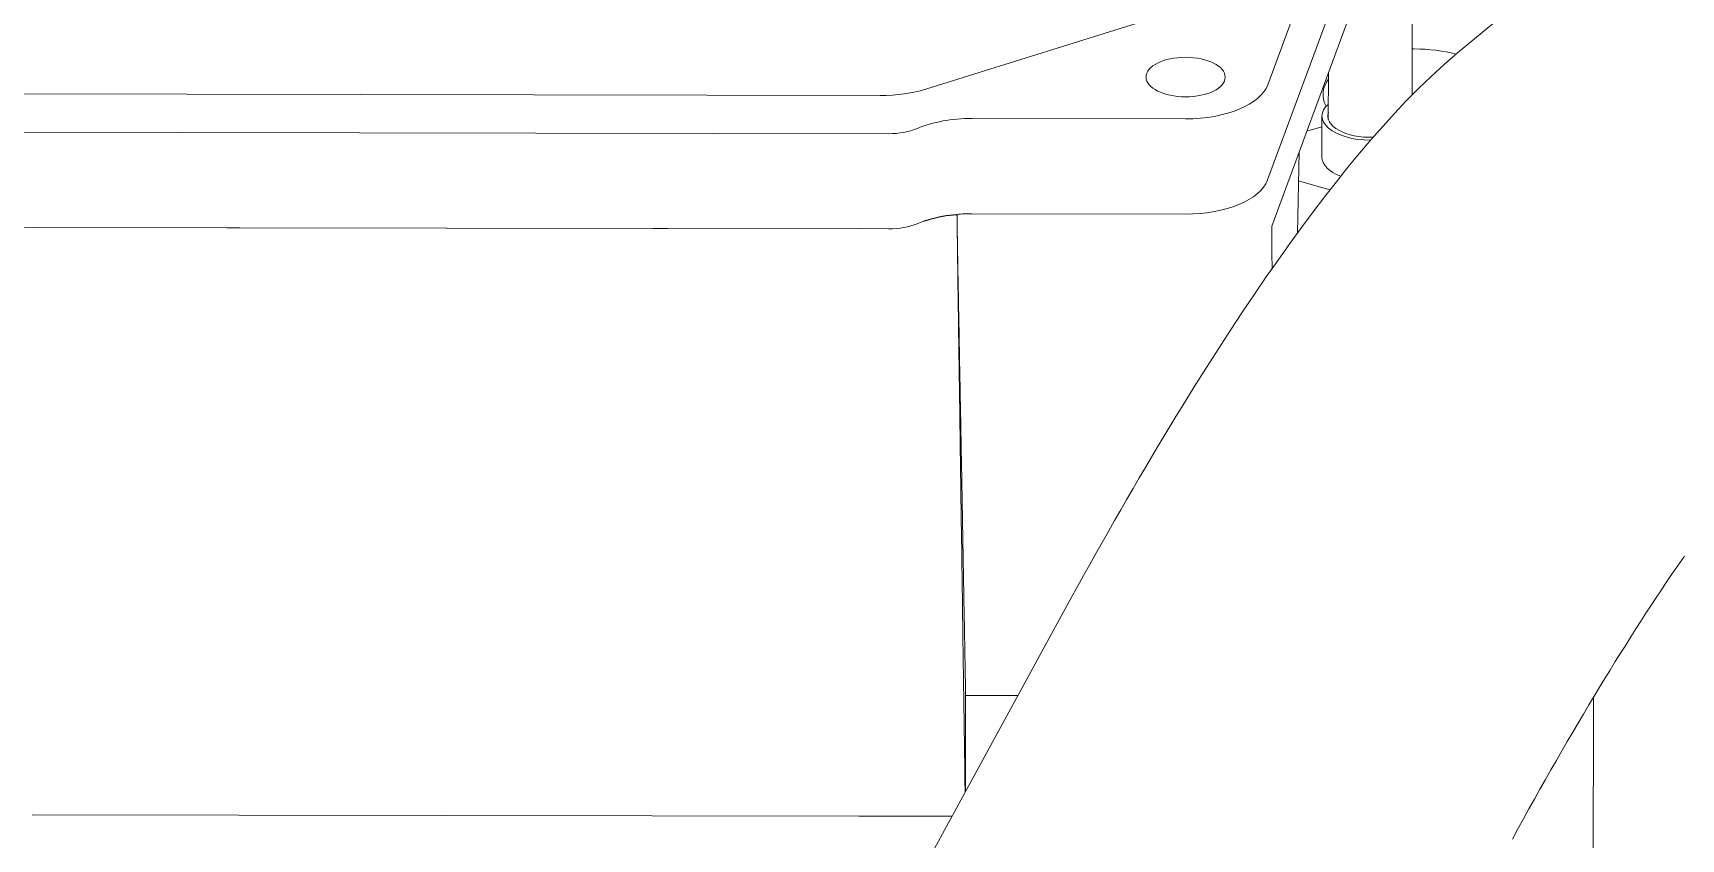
# Model space of a CAD drawing. Extents: x 766778 to 845620, y 133762 to 209800.
# Drawn here: x 786474.5 to 786661.9, y 190967.1 to 191058.7 of the extents above; entities that cross this region are included whole.
import ezdxf

# ---------------------------------------------------------------- set-up
doc = ezdxf.new("R2010")
doc.units = 0
doc.header["$MEASUREMENT"] = 0
doc.layers.get('0').update_dxf_attribs({"color": 1, "linetype": 'CONTINUOUS'})
doc.layers.add('LA-4748_SHOWN', color=2, linetype='CONTINUOUS', lineweight=53)

# ---------------------------------------------------------------- blocks, each defined once
blk = doc.blocks.new('ENGINE')
at = {"layer": 'LA-4748_SHOWN', "color": 252, "lineweight": 5}
for p, q in [((945582.46, 205742.42), (945582.95, 205836.28)), ((945688.38, 205830.24), (945587.65, 205747.19)), ((945566.05, 205743.64), (945575.44, 205768.78)), ((945565.99, 205732.82), (945575.38, 205757.96)), ((945559.4, 205753.21), (945527.28, 205743.32)), ((945566.45, 205727.56), (945575.53, 205751.88)), ((945587.65, 205747.19), (945586.1, 205745.87)), ((945572.95, 205744.97), (945572.92, 205739.68)), ((945584.62, 205744.53), (945583.19, 205743.16)), ((945586.1, 205745.87), (945584.62, 205744.53)), ((945521.96, 205742.58), (945423.43, 205743.1)), ((945583.19, 205743.16), (945581.8, 205741.77)), ((945581.8, 205741.77), (945580.44, 205740.34)), ((945532.38, 205739.93), (945556.68, 205739.8)), ((945572.19, 205738.85), (945570.48, 205738.37)), ((945572.2, 205740.07), (945572.17, 205735.4)), ((945579.11, 205738.87), (945577.77, 205737.37)), ((945580.44, 205740.34), (945579.11, 205738.87)), ((945422.61, 205738.76), (945522.93, 205738.23)), ((945577.77, 205737.37), (945576.45, 205735.82)), ((945569.36, 205726.77), (945569.6, 205735.99)), ((945576.45, 205735.82), (945575.13, 205734.23)), ((945575.13, 205734.23), (945573.81, 205732.59)), ((945569.51, 205732.72), (945573.08, 205731.67)), ((945573.81, 205732.59), (945572.49, 205730.91)), ((945572.49, 205730.91), (945571.16, 205729.18)), ((945422.55, 205727.93), (945522.87, 205727.4)), ((945425.62, 205727.91), (945519.62, 205727.42)), ((945526.86, 205728.27), (945526.91, 205728.28)), ((945526.93, 205728.29), (945526.91, 205728.28)), ((945526.96, 205728.29), (945526.93, 205728.29)), ((945526.98, 205728.3), (945526.96, 205728.29)), ((945527.01, 205728.31), (945526.98, 205728.3)), ((945527.03, 205728.31), (945527.01, 205728.31)), ((945527.06, 205728.32), (945527.03, 205728.31)), ((945527.08, 205728.33), (945527.06, 205728.32)), ((945527.11, 205728.33), (945527.08, 205728.33)), ((945527.13, 205728.34), (945527.11, 205728.33)), ((945527.16, 205728.35), (945527.13, 205728.34)), ((945527.16, 205728.35), (945527.21, 205728.36)), ((945527.23, 205728.37), (945527.21, 205728.36)), ((945527.26, 205728.37), (945527.23, 205728.37)), ((945527.28, 205728.38), (945527.26, 205728.37)), ((945527.31, 205728.39), (945527.28, 205728.38)), ((945527.33, 205728.39), (945527.31, 205728.39)), ((945527.36, 205728.4), (945527.33, 205728.39)), ((945527.38, 205728.41), (945527.36, 205728.4)), ((945527.38, 205728.41), (945527.43, 205728.42)), ((945527.46, 205728.43), (945527.43, 205728.42)), ((945530.66, 205728.59), (945530.66, 205729.04)), ((945530.66, 205729.04), (945530.66, 205728.99)), ((945530.66, 205728.5), (945530.66, 205728.99)), ((945530.67, 205728.13), (945530.66, 205728.59)), ((945530.67, 205728.01), (945530.66, 205728.5)), ((945530.68, 205727.68), (945530.67, 205728.13)), ((945530.67, 205727.52), (945530.67, 205728.01)), ((945530.68, 205727.23), (945530.68, 205727.68)), ((945532.33, 205729.1), (945556.63, 205728.97)), ((945571.16, 205729.18), (945569.83, 205727.41)), ((945530.68, 205727.04), (945530.67, 205727.52)), ((945530.69, 205726.78), (945530.68, 205727.23)), ((945530.68, 205726.55), (945530.68, 205727.04)), ((945530.69, 205726.05), (945530.68, 205726.55)), ((945530.69, 205726.33), (945530.69, 205726.78)), ((945530.7, 205725.87), (945530.69, 205726.33)), ((945530.69, 205725.56), (945530.69, 205726.05)), ((945530.71, 205725.42), (945530.7, 205725.87)), ((945569.83, 205727.41), (945568.5, 205725.58)), ((945530.7, 205725.07), (945530.69, 205725.56)), ((945530.7, 205724.58), (945530.7, 205725.07)), ((945530.71, 205724.09), (945530.7, 205724.58)), ((945530.71, 205724.97), (945530.71, 205725.42)), ((945530.72, 205724.52), (945530.71, 205724.97)), ((945530.71, 205723.6), (945530.71, 205724.09)), ((945530.73, 205724.07), (945530.72, 205724.52)), ((945530.73, 205723.62), (945530.73, 205724.07)), ((945568.5, 205725.58), (945567.16, 205723.71)), ((945530.72, 205723.11), (945530.71, 205723.6)), ((945530.72, 205722.62), (945530.72, 205723.11)), ((945530.73, 205722.13), (945530.72, 205722.62)), ((945530.74, 205723.17), (945530.73, 205723.62)), ((945530.73, 205721.64), (945530.73, 205722.13)), ((945530.75, 205722.72), (945530.74, 205723.17)), ((945530.75, 205722.27), (945530.75, 205722.72)), ((945530.76, 205721.82), (945530.75, 205722.27)), ((945567.16, 205723.71), (945565.81, 205721.79)), ((945530.74, 205721.14), (945530.73, 205721.64)), ((945530.74, 205720.65), (945530.74, 205721.14)), ((945530.75, 205720.16), (945530.74, 205720.65)), ((945530.75, 205719.67), (945530.75, 205720.16)), ((945530.77, 205721.37), (945530.76, 205721.82)), ((945530.77, 205720.92), (945530.77, 205721.37)), ((945530.78, 205720.47), (945530.77, 205720.92)), ((945530.79, 205720.03), (945530.78, 205720.47)), ((945565.81, 205721.79), (945564.45, 205719.83)), ((945530.76, 205719.17), (945530.75, 205719.67)), ((945530.76, 205718.68), (945530.76, 205719.17)), ((945530.77, 205718.19), (945530.76, 205718.68)), ((945530.78, 205717.69), (945530.77, 205718.19)), ((945530.79, 205719.58), (945530.79, 205720.03)), ((945530.8, 205719.13), (945530.79, 205719.58)), ((945530.81, 205718.68), (945530.8, 205719.13)), ((945530.81, 205718.23), (945530.81, 205718.68)), ((945530.82, 205717.78), (945530.81, 205718.23)), ((945564.45, 205719.83), (945563.09, 205717.82)), ((945530.78, 205717.2), (945530.78, 205717.69)), ((945530.79, 205716.71), (945530.78, 205717.2)), ((945530.79, 205716.21), (945530.79, 205716.71)), ((945530.83, 205717.34), (945530.82, 205717.78)), ((945530.83, 205716.89), (945530.83, 205717.34)), ((945530.84, 205716.44), (945530.83, 205716.89)), ((945530.85, 205715.99), (945530.84, 205716.44)), ((945563.09, 205717.82), (945561.72, 205715.76)), ((945530.8, 205715.72), (945530.79, 205716.21)), ((945530.8, 205715.22), (945530.8, 205715.72)), ((945530.81, 205714.73), (945530.8, 205715.22)), ((945530.81, 205714.24), (945530.81, 205714.73)), ((945530.85, 205715.55), (945530.85, 205715.99)), ((945530.86, 205715.1), (945530.85, 205715.55)), ((945530.87, 205714.65), (945530.86, 205715.1)), ((945530.87, 205714.21), (945530.87, 205714.65)), ((945561.72, 205715.76), (945560.35, 205713.66)), ((945530.82, 205713.74), (945530.81, 205714.24)), ((945530.82, 205713.25), (945530.82, 205713.74)), ((945530.83, 205712.75), (945530.82, 205713.25)), ((945530.83, 205712.25), (945530.83, 205712.75)), ((945530.88, 205713.76), (945530.87, 205714.21)), ((945530.89, 205713.31), (945530.88, 205713.76)), ((945530.89, 205712.87), (945530.89, 205713.31)), ((945530.9, 205712.42), (945530.89, 205712.87)), ((945560.35, 205713.66), (945558.96, 205711.52)), ((945530.84, 205711.76), (945530.83, 205712.25)), ((945530.84, 205711.26), (945530.84, 205711.76)), ((945530.85, 205710.77), (945530.84, 205711.26)), ((945530.85, 205710.27), (945530.85, 205710.77)), ((945530.9, 205711.98), (945530.9, 205712.42)), ((945530.91, 205711.53), (945530.9, 205711.98)), ((945530.92, 205711.08), (945530.91, 205711.53)), ((945530.92, 205710.64), (945530.92, 205711.08)), ((945558.96, 205711.52), (945557.58, 205709.33)), ((945530.86, 205709.77), (945530.85, 205710.27)), ((945530.87, 205709.28), (945530.86, 205709.77)), ((945530.87, 205708.78), (945530.87, 205709.28)), ((945530.93, 205710.19), (945530.92, 205710.64)), ((945530.94, 205709.75), (945530.93, 205710.19)), ((945530.94, 205709.31), (945530.94, 205709.75)), ((945530.95, 205708.86), (945530.94, 205709.31)), ((945530.96, 205708.42), (945530.95, 205708.86)), ((945557.58, 205709.33), (945556.18, 205707.1)), ((945530.88, 205708.28), (945530.87, 205708.78)), ((945530.88, 205707.79), (945530.88, 205708.28)), ((945530.89, 205707.29), (945530.88, 205707.79)), ((945530.89, 205706.79), (945530.89, 205707.29)), ((945530.96, 205707.97), (945530.96, 205708.42)), ((945530.97, 205707.53), (945530.96, 205707.97)), ((945530.98, 205707.09), (945530.97, 205707.53)), ((945530.98, 205706.64), (945530.98, 205707.09)), ((945556.18, 205707.1), (945555.48, 205705.97)), ((945530.9, 205706.29), (945530.89, 205706.79)), ((945530.9, 205705.8), (945530.9, 205706.29)), ((945530.91, 205705.3), (945530.9, 205705.8)), ((945530.91, 205704.8), (945530.91, 205705.3)), ((945530.99, 205706.2), (945530.98, 205706.64)), ((945531, 205705.76), (945530.99, 205706.2)), ((945531, 205705.31), (945531, 205705.76)), ((945531.01, 205704.87), (945531, 205705.31)), ((945555.48, 205705.97), (945554.78, 205704.83)), ((945530.92, 205704.3), (945530.91, 205704.8)), ((945530.92, 205703.8), (945530.92, 205704.3)), ((945530.93, 205703.3), (945530.92, 205703.8)), ((945530.93, 205702.8), (945530.93, 205703.3)), ((945531.02, 205704.43), (945531.01, 205704.87)), ((945531.02, 205703.98), (945531.02, 205704.43)), ((945531.03, 205703.54), (945531.02, 205703.98)), ((945531.03, 205703.1), (945531.03, 205703.54)), ((945554.08, 205703.68), (945553.38, 205702.52)), ((945554.78, 205704.83), (945554.08, 205703.68)), ((945530.94, 205702.3), (945530.93, 205702.8)), ((945530.94, 205701.81), (945530.94, 205702.3)), ((945530.95, 205701.31), (945530.94, 205701.81)), ((945530.96, 205700.81), (945530.95, 205701.31)), ((945531.04, 205702.66), (945531.03, 205703.1)), ((945531.05, 205702.22), (945531.04, 205702.66)), ((945531.05, 205701.77), (945531.05, 205702.22)), ((945531.06, 205701.33), (945531.05, 205701.77)), ((945531.07, 205700.89), (945531.06, 205701.33)), ((945552.68, 205701.35), (945551.98, 205700.17)), ((945553.38, 205702.52), (945552.68, 205701.35)), ((945530.96, 205700.31), (945530.96, 205700.81)), ((945530.97, 205699.81), (945530.96, 205700.31)), ((945530.97, 205699.3), (945530.97, 205699.81)), ((945531.07, 205700.45), (945531.07, 205700.89)), ((945531.08, 205700.01), (945531.07, 205700.45)), ((945531.09, 205699.57), (945531.08, 205700.01)), ((945531.09, 205699.13), (945531.09, 205699.57)), ((945551.98, 205700.17), (945551.27, 205698.99)), ((945530.98, 205698.8), (945530.97, 205699.3)), ((945530.98, 205698.3), (945530.98, 205698.8)), ((945530.99, 205697.8), (945530.98, 205698.3)), ((945530.99, 205697.3), (945530.99, 205697.8)), ((945531.1, 205698.69), (945531.09, 205699.13)), ((945531.11, 205698.25), (945531.1, 205698.69)), ((945531.11, 205697.81), (945531.11, 205698.25)), ((945531.12, 205697.37), (945531.11, 205697.81)), ((945550.57, 205697.79), (945549.86, 205696.59)), ((945551.27, 205698.99), (945550.57, 205697.79)), ((945531, 205696.8), (945530.99, 205697.3)), ((945531, 205696.3), (945531, 205696.8)), ((945531.01, 205695.8), (945531, 205696.3)), ((945531.01, 205695.29), (945531.01, 205695.8)), ((945531.12, 205696.93), (945531.12, 205697.37)), ((945531.13, 205696.49), (945531.12, 205696.93)), ((945531.14, 205696.05), (945531.13, 205696.49)), ((945531.14, 205695.61), (945531.14, 205696.05)), ((945549.86, 205696.59), (945549.16, 205695.37)), ((945531.02, 205694.79), (945531.01, 205695.29)), ((945531.02, 205694.29), (945531.02, 205694.79)), ((945531.03, 205693.79), (945531.02, 205694.29)), ((945531.15, 205695.17), (945531.14, 205695.61)), ((945531.16, 205694.73), (945531.15, 205695.17)), ((945531.16, 205694.3), (945531.16, 205694.73)), ((945531.17, 205693.86), (945531.16, 205694.3)), ((945531.18, 205693.42), (945531.17, 205693.86)), ((945548.45, 205694.15), (945547.75, 205692.92)), ((945549.16, 205695.37), (945548.45, 205694.15)), ((945531.04, 205693.29), (945531.03, 205693.79)), ((945531.04, 205692.78), (945531.04, 205693.29)), ((945531.05, 205692.28), (945531.04, 205692.78)), ((945531.05, 205691.78), (945531.05, 205692.28)), ((945531.18, 205692.98), (945531.18, 205693.42)), ((945531.19, 205692.54), (945531.18, 205692.98)), ((945531.2, 205692.11), (945531.19, 205692.54)), ((945531.2, 205691.67), (945531.2, 205692.11)), ((945547.75, 205692.92), (945547.04, 205691.68)), ((945531.06, 205691.27), (945531.05, 205691.78)), ((945531.06, 205690.77), (945531.06, 205691.27)), ((945531.07, 205690.27), (945531.06, 205690.77)), ((945531.07, 205689.76), (945531.07, 205690.27)), ((945531.21, 205691.23), (945531.2, 205691.67)), ((945531.21, 205690.8), (945531.21, 205691.23)), ((945531.22, 205690.36), (945531.21, 205690.8)), ((945531.23, 205689.92), (945531.22, 205690.36)), ((945546.33, 205690.44), (945545.63, 205689.18)), ((945547.04, 205691.68), (945546.33, 205690.44)), ((945531.08, 205689.26), (945531.07, 205689.76)), ((945531.08, 205688.75), (945531.08, 205689.26)), ((945531.09, 205688.25), (945531.08, 205688.75)), ((945531.09, 205687.74), (945531.09, 205688.25)), ((945531.23, 205689.49), (945531.23, 205689.92)), ((945531.24, 205689.05), (945531.23, 205689.49)), ((945531.25, 205688.61), (945531.24, 205689.05)), ((945531.25, 205688.18), (945531.25, 205688.61)), ((945545.63, 205689.18), (945544.92, 205687.92)), ((945612.17, 205688.37), (945611.63, 205687.58)), ((945612.71, 205689.14), (945612.17, 205688.37)), ((945613.24, 205689.89), (945612.71, 205689.14)), ((945531.1, 205687.24), (945531.09, 205687.74)), ((945531.1, 205686.73), (945531.1, 205687.24)), ((945531.11, 205686.23), (945531.1, 205686.73)), ((945531.26, 205687.74), (945531.25, 205688.18)), ((945531.27, 205687.31), (945531.26, 205687.74)), ((945531.27, 205686.87), (945531.27, 205687.31)), ((945531.28, 205686.44), (945531.27, 205686.87)), ((945531.28, 205686), (945531.28, 205686.44)), ((945544.22, 205686.66), (945543.51, 205685.38)), ((945544.92, 205687.92), (945544.22, 205686.66)), ((945611.09, 205686.78), (945610.54, 205685.96)), ((945611.63, 205687.58), (945611.09, 205686.78)), ((945543.51, 205685.38), (945475.81, 205562.52)), ((945531.12, 205685.72), (945531.11, 205686.23)), ((945531.12, 205685.22), (945531.12, 205685.72)), ((945531.13, 205684.71), (945531.12, 205685.22)), ((945531.13, 205684.21), (945531.13, 205684.71)), ((945531.29, 205685.57), (945531.28, 205686)), ((945531.3, 205685.13), (945531.29, 205685.57)), ((945531.3, 205684.7), (945531.3, 205685.13)), ((945531.31, 205684.26), (945531.3, 205684.7)), ((945609.98, 205685.12), (945609.41, 205684.27)), ((945610.54, 205685.96), (945609.98, 205685.12)), ((945531.14, 205683.7), (945531.13, 205684.21)), ((945531.14, 205683.19), (945531.14, 205683.7)), ((945531.15, 205682.69), (945531.14, 205683.19)), ((945531.15, 205682.18), (945531.15, 205682.69)), ((945531.32, 205683.83), (945531.31, 205684.26)), ((945531.32, 205683.4), (945531.32, 205683.83)), ((945531.33, 205682.96), (945531.32, 205683.4)), ((945531.34, 205682.53), (945531.33, 205682.96)), ((945608.85, 205683.41), (945608.27, 205682.53)), ((945609.41, 205684.27), (945608.85, 205683.41)), ((945531.16, 205681.67), (945531.15, 205682.18)), ((945531.16, 205681.17), (945531.16, 205681.67)), ((945531.17, 205680.66), (945531.16, 205681.17)), ((945531.34, 205682.09), (945531.34, 205682.53)), ((945531.35, 205681.66), (945531.34, 205682.09)), ((945531.35, 205681.23), (945531.35, 205681.66)), ((945531.36, 205680.8), (945531.35, 205681.23)), ((945531.37, 205680.36), (945531.36, 205680.8)), ((945607.11, 205680.73), (945606.53, 205679.81)), ((945607.7, 205681.64), (945607.11, 205680.73)), ((945608.27, 205682.53), (945607.7, 205681.64)), ((945531.17, 205680.15), (945531.17, 205680.66)), ((945531.18, 205679.65), (945531.17, 205680.15)), ((945531.19, 205679.14), (945531.18, 205679.65)), ((945531.19, 205678.63), (945531.19, 205679.14)), ((945531.37, 205679.93), (945531.37, 205680.36)), ((945531.38, 205679.5), (945531.37, 205679.93)), ((945531.39, 205679.07), (945531.38, 205679.5)), ((945531.39, 205678.64), (945531.39, 205679.07)), ((945605.94, 205678.88), (945605.34, 205677.93)), ((945606.53, 205679.81), (945605.94, 205678.88)), ((945531.2, 205678.12), (945531.19, 205678.63)), ((945531.2, 205677.61), (945531.2, 205678.12)), ((945531.21, 205677.11), (945531.2, 205677.61)), ((945531.21, 205676.6), (945531.21, 205677.11)), ((945531.4, 205678.2), (945531.39, 205678.64)), ((945531.4, 205677.77), (945531.4, 205678.2)), ((945531.41, 205677.34), (945531.4, 205677.77)), ((945531.42, 205676.91), (945531.41, 205677.34)), ((945604.74, 205676.97), (945604.14, 205676)), ((945605.34, 205677.93), (945604.74, 205676.97)), ((945531.22, 205676.09), (945531.21, 205676.6)), ((945531.22, 205675.58), (945531.22, 205676.09)), ((945531.23, 205675.07), (945531.22, 205675.58)), ((945531.23, 205674.56), (945531.23, 205675.07)), ((945531.42, 205676.48), (945531.42, 205676.91)), ((945531.43, 205676.05), (945531.42, 205676.48)), ((945531.44, 205675.62), (945531.43, 205676.05)), ((945531.44, 205675.19), (945531.44, 205675.62)), ((945531.45, 205674.76), (945531.44, 205675.19)), ((945604.14, 205676), (945603.54, 205675.01)), ((945531.24, 205674.05), (945531.23, 205674.56)), ((945531.25, 205673.54), (945531.24, 205674.05)), ((945531.25, 205673.03), (945531.25, 205673.54)), ((945531.4, 205663.39), (945531.45, 205674.33)), ((945531.45, 205674.33), (945531.45, 205674.76)), ((945537.41, 205674.31), (945532.04, 205674.33)), ((945602.19, 205550.61), (945602.84, 205673.86)), ((945602.93, 205674.01), (945602.32, 205673.01)), ((945603.54, 205675.01), (945602.93, 205674.01)), ((945531.26, 205672.52), (945531.25, 205673.03)), ((945531.26, 205672.01), (945531.26, 205672.52)), ((945531.27, 205671.5), (945531.26, 205672.01)), ((945531.27, 205670.99), (945531.27, 205671.5)), ((945601.71, 205671.98), (945601.09, 205670.95)), ((945602.32, 205673.01), (945601.71, 205671.98)), ((945531.28, 205670.48), (945531.27, 205670.99)), ((945531.28, 205669.97), (945531.28, 205670.48)), ((945531.29, 205669.46), (945531.28, 205669.97)), ((945531.29, 205668.95), (945531.29, 205669.46)), ((945600.47, 205669.91), (945599.85, 205668.86)), ((945601.09, 205670.95), (945600.47, 205669.91)), ((945531.3, 205668.44), (945531.29, 205668.95)), ((945531.3, 205667.93), (945531.3, 205668.44)), ((945531.31, 205667.42), (945531.3, 205667.93)), ((945599.23, 205667.79), (945598.61, 205666.72)), ((945599.85, 205668.86), (945599.23, 205667.79)), ((945531.32, 205666.9), (945531.31, 205667.42)), ((945531.32, 205666.39), (945531.32, 205666.9)), ((945531.33, 205665.88), (945531.32, 205666.39)), ((945531.33, 205665.37), (945531.33, 205665.88)), ((945598.61, 205666.72), (945597.98, 205665.64)), ((945531.34, 205664.85), (945531.33, 205665.37)), ((945531.34, 205664.34), (945531.34, 205664.85)), ((945531.35, 205663.83), (945531.34, 205664.34)), ((945531.35, 205663.32), (945531.35, 205663.83)), ((945597.35, 205664.54), (945596.72, 205663.44)), ((945597.98, 205665.64), (945597.35, 205664.54)), ((945596.09, 205662.33), (945595.46, 205661.21)), ((945596.72, 205663.44), (945596.09, 205662.33)), ((945425.27, 205661.15), (945519.27, 205660.66)), ((945519.27, 205660.66), (945527.1, 205660.61)), ((945527.1, 205660.61), (945529.86, 205660.6)), ((945594.83, 205660.08), (945594.2, 205658.94)), ((945595.46, 205661.21), (945594.83, 205660.08)), ((945594.2, 205658.94), (945593.57, 205657.8))]:
    blk.add_line(p, q, dxfattribs=at)
blk.add_ellipse((945556.71, 205744.55), major_axis=(-4.5, 0.02), ratio=0.5, dxfattribs=at)
for centre, major_axis, ratio, start_param, end_param in [((945582.7, 205742.47), (10.37, -0.05), 0.5, 1.570796, 1.593931), ((945582.7, 205742.47), (10.37, -0.05), 0.5, 1.093516, 1.570796), ((945521.99, 205747.58), (10, -0.05), 0.5, 4.712389, 5.272789), ((945556.71, 205744.55), (9.5, -0.05), 0.5, 4.712389, 6.101386), ((945582.7, 205742.47), (-10.37, 0.05), 0.5, 5.937144, 6.545487), ((945577.68, 205740.04), (-5.48, 0.03), 0.49963, 5.76319, 7.862807), ((945522.94, 205740.73), (5, -0.03), 0.5, 4.712389, 5.421992), ((945532.36, 205735.18), (9.5, -0.05), 0.5, 1.570796, 2.280399), ((945577.68, 205740.04), (-4.82, 0.03), 0.49963, 6.118857, 7.924033), ((945577.66, 205735.37), (-5.48, 0.03), 0.49963, 0, 0.915297), ((945556.65, 205733.72), (9.5, -0.05), 0.5, 4.712389, 6.101386), ((945522.88, 205729.9), (5, -0.03), 0.5, 4.712389, 5.421992), ((945532.3, 205724.35), (9.5, -0.05), 0.5, 1.570796, 2.280399), ((945532.24, 205724.28), (-9.55, 0.05), 0.5, 4.881911, 5.23998), ((945532.3, 205724.35), (9.5, -0.05), 0.5, 1.570796, 1.747539), ((945431.12, 205426.62), (-54.22, -731.26), 0.169614, 2.00024, 2.007473), ((945532.02, 205670.4), (7.87, -0.04), 0.5, 1.570796, 1.64494)]:
    blk.add_ellipse(centre, major_axis=major_axis, ratio=ratio, start_param=start_param, end_param=end_param, dxfattribs=at)

msp = doc.modelspace()

# ---------------------------------------------------------------- block references
at = {"color": 7, "linetype": 'Continuous', "rotation": 0.1984573570547499}
msp.add_blockref('ENGINE', (-158232.80366, -17964.77499), dxfattribs=at)

doc.saveas('drawing.dxf')
